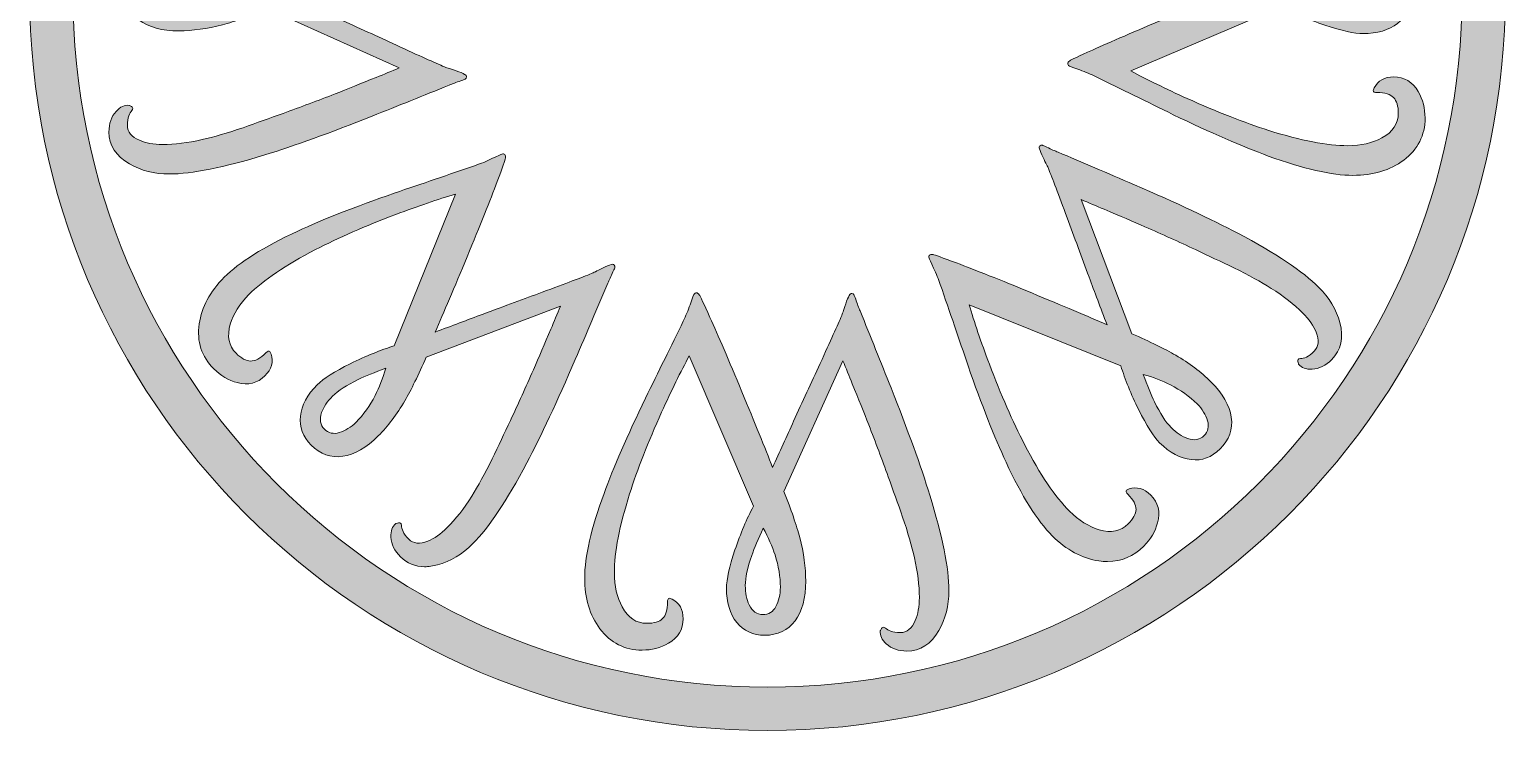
# Model space of a CAD drawing. Extents: x 238 to 842, y -842 to -238.
# Drawn here: x 238 to 842, y -842 to -555 of the extents above; entities that cross this region are included whole.
import ezdxf

# ---------------------------------------------------------------- set-up
doc = ezdxf.new("R2010")
doc.units = 0
doc.header["$MEASUREMENT"] = 0
doc.layers.add('Layer 1', color=7, linetype='Continuous', lineweight=0)

# ---------------------------------------------------------------- blocks, each defined once
blk = doc.blocks.new('Block_0')
at = {"layer": 'Layer 1', "true_color": 0x606060, "transparency": 33554687}
h = blk.add_hatch(color=251, dxfattribs=at)
h.dxf.hatch_style = 2
edge = h.paths.add_edge_path()
edge.add_spline(control_points=[(824.14, -540.22), (824.14, -696.98), (696.61, -824.5), (539.85, -824.5), (383.1, -824.5), (255.57, -696.98), (255.57, -540.22), (255.57, -383.47), (383.1, -255.94), (539.85, -255.94), (696.61, -255.94), (824.14, -383.47), (824.14, -540.22)], knot_values=[0, 0, 0, 0, 1, 1, 1, 2, 2, 2, 3, 3, 3, 4, 4, 4, 4], degree=3, periodic=0)
edge = h.paths.add_edge_path()
edge.add_spline(control_points=[(539.85, -238.19), (373.31, -238.19), (237.83, -373.68), (237.83, -540.22), (237.83, -706.76), (373.31, -842.25), (539.85, -842.25), (706.39, -842.25), (841.88, -706.76), (841.88, -540.22), (841.88, -373.68), (706.39, -238.19), (539.85, -238.19)], knot_values=[0, 0, 0, 0, 1, 1, 1, 2, 2, 2, 3, 3, 3, 4, 4, 4, 4], degree=3, periodic=0)
h = blk.add_hatch(color=251, dxfattribs=at)
h.dxf.hatch_style = 2
edge = h.paths.add_edge_path()
edge.add_spline(control_points=[(320.62, -538.47), (316.87, -540.52), (313.19, -542.14), (309.69, -543.3), (305.17, -544.75), (300.71, -545.49), (296.46, -545.49), (293.48, -545.49), (290.83, -544.88), (288.59, -543.67), (286.38, -542.47), (285.3, -540.72), (285.3, -538.32), (285.3, -535.87), (286.59, -534.04), (289.25, -532.74), (291.42, -531.69), (294.1, -531.15), (297.22, -531.15), (300.34, -531.15), (304.44, -532.04), (309.4, -533.78), (312.52, -534.88), (316.29, -536.45), (320.62, -538.47)], knot_values=[0, 0, 0, 0, 1, 1, 1, 2, 2, 2, 3, 3, 3, 4, 4, 4, 5, 5, 5, 6, 6, 6, 7, 7, 7, 8, 8, 8, 8], degree=3, periodic=0)
edge = h.paths.add_edge_path()
edge.add_spline(control_points=[(378.07, -590.77), (388.48, -586.63), (399.07, -582.38), (409.56, -578.12), (410.9, -577.55), (412.5, -576.94), (414.3, -576.32), (415.76, -575.84), (415.99, -575.68), (416.06, -575.63), (416.46, -575.39), (416.66, -575.1), (416.66, -574.75), (416.66, -574.42), (416.52, -573.96), (415.88, -573.68), (415.16, -573.23), (413.98, -572.74), (412.4, -572.23), (409.55, -571.28), (408.13, -570.8), (407.66, -570.62), (403.83, -568.96), (397.2, -565.98), (387.98, -561.78), (380.18, -558.16), (372.35, -554.55), (364.48, -550.93), (358.61, -548.25), (352.37, -545.43), (345.43, -542.33), (353.44, -539.2), (363.6, -535.08), (376.46, -529.75), (389.37, -524.41), (399.61, -520.01), (406.9, -516.67), (412.61, -514.11), (415.63, -512.68), (416.13, -512.32), (416.67, -511.93), (416.94, -511.52), (416.94, -511.12), (416.94, -510.83), (416.82, -510.42), (416.25, -510.14), (416.04, -510.02), (415.38, -509.71), (412.07, -508.55), (409.66, -507.71), (407.42, -506.77), (405.39, -505.76), (394.64, -500.51), (384.01, -495.29), (373.81, -490.25), (358.48, -482.87), (345.38, -477.17), (334.88, -473.31), (320.53, -468.06), (308.88, -465.4), (300.27, -465.4), (292.01, -465.4), (285.01, -467.5), (279.48, -471.65), (273.67, -476.01), (270.73, -481.81), (270.73, -488.9), (270.73, -492.85), (271.66, -496.48), (273.52, -499.67), (275.84, -503.67), (279.21, -505.7), (283.53, -505.7), (287.36, -505.7), (290.06, -504.18), (291.56, -501.18), (291.91, -500.47), (291.96, -500.25), (291.96, -500.12), (291.96, -499.57), (291.43, -499.3), (290.38, -499.3), (287.17, -499.3), (284.89, -498.62), (283.62, -497.28), (282.34, -495.94), (281.69, -493.76), (281.69, -490.8), (281.69, -486.54), (283.95, -483.16), (288.41, -480.75), (292.29, -478.62), (296.98, -477.54), (302.36, -477.54), (310.67, -477.54), (321.52, -479.64), (334.63, -483.77), (344.67, -486.99), (355.92, -491.4), (368.09, -496.87), (376.93, -500.89), (384.71, -504.7), (391.21, -508.21), (391.21, -508.21), (329.58, -534.43), (329.58, -534.43), (324.47, -531.73), (318.46, -529.2), (311.72, -526.91), (304.91, -524.6), (299.65, -523.42), (296.09, -523.42), (290.28, -523.42), (285.57, -524.83), (282.09, -527.61), (278.59, -530.41), (276.81, -534.27), (276.81, -539.08), (276.81, -544.4), (278.8, -548.58), (282.72, -551.5), (286.61, -554.41), (292.07, -555.88), (298.94, -555.88), (304.51, -555.88), (310.52, -555.05), (316.79, -553.4), (321.78, -552.08), (328.12, -549.91), (335.65, -546.96), (335.65, -546.96), (389.16, -571.06), (389.16, -571.06), (386.13, -572.34), (382.95, -573.64), (379.72, -574.92), (373.58, -577.41), (367.93, -579.68), (362.91, -581.67), (355.9, -584.4), (348.74, -587.08), (341.64, -589.65), (336.19, -591.61), (330.71, -593.57), (325.21, -595.53), (318.84, -597.68), (313.21, -599.31), (308.49, -600.38), (302.63, -601.7), (297.18, -602.37), (292.28, -602.37), (288.58, -602.37), (285.39, -601.8), (282.77, -600.68), (279.53, -599.27), (277.88, -597.24), (277.88, -594.63), (277.88, -592.96), (278.07, -591.63), (278.44, -590.68), (278.8, -589.74), (279.23, -589.01), (279.72, -588.52), (280.36, -587.78), (280.05, -587.27), (279.81, -587.04), (279.75, -586.97), (279.61, -586.87), (278.7, -586.42), (278.7, -586.42), (278.62, -586.4), (278.62, -586.4), (276.77, -586.13), (274.96, -586.96), (273.26, -588.85), (271.33, -590.98), (270.34, -593.82), (270.34, -597.3), (270.34, -602.75), (273.17, -607.15), (278.74, -610.35), (283.45, -613.09), (288.97, -614.47), (295.14, -614.47), (304.2, -614.47), (317.31, -611.85), (334.11, -606.67), (346.02, -602.99), (360.81, -597.64), (378.07, -590.77)], knot_values=[0, 0, 0, 0, 1, 1, 1, 2, 2, 2, 3, 3, 3, 4, 4, 4, 5, 5, 5, 6, 6, 6, 7, 7, 7, 8, 8, 8, 9, 9, 9, 10, 10, 10, 11, 11, 11, 12, 12, 12, 13, 13, 13, 14, 14, 14, 15, 15, 15, 16, 16, 16, 17, 17, 17, 18, 18, 18, 19, 19, 19, 20, 20, 20, 21, 21, 21, 22, 22, 22, 23, 23, 23, 24, 24, 24, 25, 25, 25, 26, 26, 26, 27, 27, 27, 28, 28, 28, 29, 29, 29, 30, 30, 30, 31, 31, 31, 32, 32, 32, 33, 33, 33, 34, 34, 34, 35, 35, 35, 36, 36, 36, 37, 37, 37, 38, 38, 38, 39, 39, 39, 40, 40, 40, 41, 41, 41, 42, 42, 42, 43, 43, 43, 44, 44, 44, 45, 45, 45, 46, 46, 46, 47, 47, 47, 48, 48, 48, 49, 49, 49, 50, 50, 50, 51, 51, 51, 52, 52, 52, 53, 53, 53, 54, 54, 54, 55, 55, 55, 56, 56, 56, 57, 57, 57, 58, 58, 58, 59, 59, 59, 60, 60, 60, 61, 61, 61, 62, 62, 62, 63, 63, 63, 63], degree=3, periodic=0)
h = blk.add_hatch(color=251, dxfattribs=at)
h.dxf.hatch_style = 2
edge = h.paths.add_edge_path()
edge.add_spline(control_points=[(794.41, -542.12), (794.41, -544.54), (793.08, -546.42), (790.46, -547.7), (788.28, -548.76), (785.6, -549.29), (782.49, -549.29), (779.37, -549.29), (775.27, -548.41), (770.31, -546.67), (770.31, -546.67), (770.31, -546.66), (770.31, -546.66), (767.2, -545.58), (763.43, -544), (759.09, -541.97), (762.84, -539.93), (766.51, -538.31), (770.02, -537.15), (774.54, -535.69), (778.99, -534.96), (783.25, -534.96), (786.23, -534.96), (788.88, -535.57), (791.12, -536.78), (793.33, -537.98), (794.41, -539.73), (794.41, -542.12)], knot_values=[0, 0, 0, 0, 1, 1, 1, 2, 2, 2, 3, 3, 3, 4, 4, 4, 5, 5, 5, 6, 6, 6, 7, 7, 7, 8, 8, 8, 9, 9, 9, 9], degree=3, periodic=0)
edge = h.paths.add_edge_path()
edge.add_spline(control_points=[(701.63, -489.67), (690.93, -493.93), (680.33, -498.19), (670.14, -502.33), (668.84, -502.89), (667.25, -503.49), (665.4, -504.13), (664.1, -504.56), (663.78, -504.73), (663.64, -504.82), (663.25, -505.05), (663.05, -505.35), (663.05, -505.7), (663.05, -506.03), (663.19, -506.49), (663.83, -506.76), (664.55, -507.22), (665.69, -507.69), (667.31, -508.21), (669.85, -509.06), (671.54, -509.63), (672.04, -509.82), (675.81, -511.45), (682.25, -514.35), (691.73, -518.67), (699.53, -522.28), (707.36, -525.9), (715.23, -529.51), (721.39, -532.33), (727.8, -535.22), (734.27, -538.12), (726.26, -541.25), (716.1, -545.37), (703.25, -550.69), (690.3, -556.05), (680.06, -560.46), (672.8, -563.77), (667.18, -566.3), (664.07, -567.76), (663.58, -568.12), (663.04, -568.52), (662.76, -568.93), (662.76, -569.33), (662.76, -569.62), (662.89, -570.02), (663.45, -570.3), (663.8, -570.51), (665.17, -571.03), (667.64, -571.89), (670.06, -572.74), (672.3, -573.68), (674.31, -574.69), (684.61, -579.71), (695.23, -584.93), (705.9, -590.19), (721.23, -597.58), (734.33, -603.27), (744.82, -607.13), (759.17, -612.38), (770.82, -615.04), (779.44, -615.04), (787.7, -615.04), (794.69, -612.94), (800.23, -608.79), (806.04, -604.43), (808.98, -598.63), (808.98, -591.55), (808.98, -587.59), (808.04, -583.96), (806.19, -580.77), (803.87, -576.77), (800.5, -574.75), (796.17, -574.75), (792.35, -574.75), (789.65, -576.27), (788.16, -579.26), (787.79, -579.97), (787.75, -580.2), (787.75, -580.32), (787.75, -580.87), (788.28, -581.15), (789.33, -581.15), (792.54, -581.15), (794.81, -581.83), (796.09, -583.16), (797.37, -584.5), (798.02, -586.68), (798.02, -589.64), (798.02, -593.9), (795.76, -597.28), (791.3, -599.7), (787.42, -601.82), (782.73, -602.9), (777.34, -602.9), (769.04, -602.9), (758.18, -600.81), (745.08, -596.67), (735.03, -593.45), (723.77, -589.04), (711.62, -583.58), (702.77, -579.55), (694.99, -575.74), (688.5, -572.23), (688.5, -572.23), (750.13, -546.02), (750.13, -546.02), (755.25, -548.72), (761.26, -551.25), (767.99, -553.54), (774.8, -555.85), (780.06, -557.02), (783.62, -557.02), (789.42, -557.02), (794.13, -555.61), (797.62, -552.83), (801.12, -550.03), (802.89, -546.18), (802.89, -541.37), (802.89, -536.04), (800.91, -531.86), (796.99, -528.94), (793.1, -526.04), (787.64, -524.56), (780.77, -524.56), (775.19, -524.56), (769.18, -525.4), (762.92, -527.04), (757.93, -528.37), (751.58, -530.54), (744.06, -533.48), (744.06, -533.48), (690.55, -509.38), (690.55, -509.38), (693.65, -508.08), (696.82, -506.78), (699.99, -505.52), (705.83, -503.15), (711.48, -500.88), (716.8, -498.78), (723.99, -495.98), (731.14, -493.29), (738.07, -490.8), (743.52, -488.84), (749, -486.87), (754.5, -484.91), (760.86, -482.77), (766.49, -481.14), (771.21, -480.07), (777.07, -478.75), (782.53, -478.07), (787.42, -478.07), (791.11, -478.07), (794.31, -478.64), (796.94, -479.77), (800.22, -481.19), (801.82, -483.17), (801.82, -485.81), (801.82, -487.5), (801.64, -488.82), (801.27, -489.77), (800.9, -490.71), (800.47, -491.44), (799.98, -491.93), (799.35, -492.66), (799.66, -493.17), (799.9, -493.41), (799.96, -493.47), (800.09, -493.56), (801.01, -494.03), (801.01, -494.03), (801.09, -494.05), (801.09, -494.05), (802.94, -494.32), (804.75, -493.49), (806.45, -491.59), (808.38, -489.47), (809.36, -486.63), (809.36, -483.15), (809.36, -477.69), (806.54, -473.3), (800.97, -470.1), (796.25, -467.36), (790.74, -465.97), (784.57, -465.97), (775.53, -465.97), (762.42, -468.6), (745.6, -473.78), (733.69, -477.46), (718.9, -482.8), (701.63, -489.67)], knot_values=[0, 0, 0, 0, 1, 1, 1, 2, 2, 2, 3, 3, 3, 4, 4, 4, 5, 5, 5, 6, 6, 6, 7, 7, 7, 8, 8, 8, 9, 9, 9, 10, 10, 10, 11, 11, 11, 12, 12, 12, 13, 13, 13, 14, 14, 14, 15, 15, 15, 16, 16, 16, 17, 17, 17, 18, 18, 18, 19, 19, 19, 20, 20, 20, 21, 21, 21, 22, 22, 22, 23, 23, 23, 24, 24, 24, 25, 25, 25, 26, 26, 26, 27, 27, 27, 28, 28, 28, 29, 29, 29, 30, 30, 30, 31, 31, 31, 32, 32, 32, 33, 33, 33, 34, 34, 34, 35, 35, 35, 36, 36, 36, 37, 37, 37, 38, 38, 38, 39, 39, 39, 40, 40, 40, 41, 41, 41, 42, 42, 42, 43, 43, 43, 44, 44, 44, 45, 45, 45, 46, 46, 46, 47, 47, 47, 48, 48, 48, 49, 49, 49, 50, 50, 50, 51, 51, 51, 52, 52, 52, 53, 53, 53, 54, 54, 54, 55, 55, 55, 56, 56, 56, 57, 57, 57, 58, 58, 58, 59, 59, 59, 60, 60, 60, 61, 61, 61, 62, 62, 62, 63, 63, 63, 63], degree=3, periodic=0)
h = blk.add_hatch(color=251, dxfattribs=at)
h.dxf.hatch_style = 2
edge = h.paths.add_edge_path()
edge.add_spline(control_points=[(693.64, -696.48), (697.73, -697.68), (701.47, -699.13), (704.78, -700.79), (709, -702.96), (712.67, -705.59), (715.69, -708.6), (717.8, -710.72), (719.24, -713.03), (719.96, -715.46), (720.67, -717.84), (720.18, -719.89), (718.51, -721.56), (716.79, -723.28), (714.52, -723.66), (711.77, -722.72), (709.49, -721.93), (707.21, -720.41), (705.01, -718.21), (702.8, -715.99), (700.53, -712.47), (698.26, -707.73), (696.85, -704.8), (695.29, -701.02), (693.64, -696.48)], knot_values=[0, 0, 0, 0, 1, 1, 1, 2, 2, 2, 3, 3, 3, 4, 4, 4, 5, 5, 5, 6, 6, 6, 7, 7, 7, 8, 8, 8, 8], degree=3, periodic=0)
edge = h.paths.add_edge_path()
edge.add_spline(control_points=[(765.4, -660.76), (758.98, -654.34), (747.85, -646.93), (732.32, -638.72), (721.35, -632.92), (707.1, -626.25), (689.99, -618.88), (678.69, -614), (668.48, -609.64), (658.78, -605.55), (657.53, -605.05), (656.01, -604.37), (654.16, -603.48), (652.94, -602.86), (652.58, -602.75), (652.42, -602.72), (652, -602.61), (651.62, -602.67), (651.38, -602.92), (651.15, -603.15), (650.92, -603.58), (651.18, -604.23), (651.37, -605.06), (651.86, -606.24), (652.61, -607.71), (653.78, -610.04), (654.59, -611.68), (654.83, -612.2), (656.4, -616.19), (658.98, -622.97), (662.49, -632.37), (665.45, -640.44), (668.43, -648.54), (671.43, -656.65), (673.74, -662.82), (676.16, -669.22), (678.82, -676.21), (670.95, -672.76), (660.85, -668.49), (647.99, -663.16), (635.16, -657.85), (624.8, -653.71), (617.21, -650.88), (611.45, -648.7), (608.22, -647.54), (607.61, -647.44), (606.93, -647.33), (606.47, -647.43), (606.19, -647.71), (605.98, -647.91), (605.78, -648.28), (605.98, -648.89), (606.08, -649.28), (606.68, -650.62), (607.82, -652.98), (608.93, -655.29), (609.85, -657.54), (610.57, -659.68), (614.49, -671.08), (618.31, -682.28), (621.93, -692.96), (627.54, -709), (632.77, -722.29), (637.48, -732.47), (643.91, -746.33), (650.27, -756.44), (656.36, -762.54), (662.2, -768.38), (668.64, -771.84), (675.48, -772.82), (676.69, -773), (677.88, -773.08), (679.03, -773.08), (684.73, -773.08), (689.7, -770.98), (693.87, -766.82), (696.66, -764.02), (698.56, -760.79), (699.51, -757.22), (700.7, -752.76), (699.75, -748.94), (696.7, -745.89), (693.99, -743.18), (691, -742.34), (687.82, -743.4), (686.98, -743.68), (686.84, -743.81), (686.79, -743.87), (686.4, -744.25), (686.58, -744.83), (687.33, -745.57), (689.59, -747.84), (690.72, -749.92), (690.68, -751.77), (690.64, -753.62), (689.56, -755.62), (687.46, -757.72), (684.45, -760.73), (680.45, -761.53), (675.6, -760.08), (671.36, -758.84), (667.27, -756.28), (663.46, -752.47), (657.6, -746.61), (651.4, -737.45), (645.06, -725.25), (640.23, -715.88), (635.39, -704.8), (630.66, -692.33), (627.23, -683.19), (624.43, -675), (622.33, -667.97), (622.33, -667.97), (684.45, -693.01), (684.45, -693.01), (686.14, -698.52), (688.6, -704.56), (691.76, -710.96), (694.94, -717.4), (697.83, -721.95), (700.35, -724.47), (704.45, -728.57), (708.77, -730.9), (713.21, -731.4), (717.66, -731.9), (721.64, -730.43), (725.05, -727.03), (728.81, -723.27), (730.37, -718.91), (729.66, -714.07), (728.96, -709.27), (726.14, -704.37), (721.28, -699.5), (717.32, -695.54), (712.49, -691.89), (706.9, -688.64), (702.45, -686.05), (696.44, -683.1), (689.01, -679.85), (689.01, -679.85), (668.22, -624.97), (668.22, -624.97), (671.27, -626.21), (674.43, -627.54), (677.62, -628.92), (684.17, -631.68), (689.62, -634.01), (694.28, -636.04), (701.32, -639.13), (708.28, -642.29), (714.96, -645.44), (720.2, -647.9), (725.47, -650.39), (730.75, -652.89), (736.75, -655.86), (741.88, -658.69), (745.99, -661.28), (751.07, -664.5), (755.41, -667.88), (758.86, -671.34), (761.47, -673.95), (763.33, -676.62), (764.39, -679.26), (765.69, -682.55), (765.41, -685.15), (763.57, -686.99), (762.39, -688.17), (761.31, -688.98), (760.38, -689.39), (759.47, -689.8), (758.65, -690.01), (757.95, -690.02), (756.98, -690.08), (756.83, -690.67), (756.83, -691.01), (756.83, -691.09), (756.86, -691.25), (757.18, -692.22), (757.18, -692.22), (757.22, -692.29), (757.22, -692.29), (758.35, -693.79), (760.21, -694.48), (762.75, -694.35), (765.62, -694.21), (768.33, -692.89), (770.78, -690.44), (774.64, -686.58), (775.75, -681.47), (774.08, -675.27), (772.68, -670), (769.76, -665.12), (765.4, -660.76)], knot_values=[0, 0, 0, 0, 1, 1, 1, 2, 2, 2, 3, 3, 3, 4, 4, 4, 5, 5, 5, 6, 6, 6, 7, 7, 7, 8, 8, 8, 9, 9, 9, 10, 10, 10, 11, 11, 11, 12, 12, 12, 13, 13, 13, 14, 14, 14, 15, 15, 15, 16, 16, 16, 17, 17, 17, 18, 18, 18, 19, 19, 19, 20, 20, 20, 21, 21, 21, 22, 22, 22, 23, 23, 23, 24, 24, 24, 25, 25, 25, 26, 26, 26, 27, 27, 27, 28, 28, 28, 29, 29, 29, 30, 30, 30, 31, 31, 31, 32, 32, 32, 33, 33, 33, 34, 34, 34, 35, 35, 35, 36, 36, 36, 37, 37, 37, 38, 38, 38, 39, 39, 39, 40, 40, 40, 41, 41, 41, 42, 42, 42, 43, 43, 43, 44, 44, 44, 45, 45, 45, 46, 46, 46, 47, 47, 47, 48, 48, 48, 49, 49, 49, 50, 50, 50, 51, 51, 51, 52, 52, 52, 53, 53, 53, 54, 54, 54, 55, 55, 55, 56, 56, 56, 57, 57, 57, 58, 58, 58, 59, 59, 59, 60, 60, 60, 61, 61, 61, 62, 62, 62, 63, 63, 63, 64, 64, 64, 64], degree=3, periodic=0)
h = blk.add_hatch(color=251, dxfattribs=at)
h.dxf.hatch_style = 2
edge = h.paths.add_edge_path()
edge.add_spline(control_points=[(357.36, -712.14), (358.15, -709.86), (359.67, -707.58), (361.87, -705.38), (364.08, -703.17), (367.6, -700.9), (372.34, -698.63), (375.28, -697.21), (379.06, -695.66), (383.6, -694.01), (382.39, -698.1), (380.94, -701.85), (379.28, -705.15), (377.11, -709.37), (374.49, -713.04), (371.47, -716.05), (369.36, -718.17), (367.05, -719.6), (364.62, -720.33), (362.26, -721.03), (360.19, -720.55), (358.51, -718.88), (356.78, -717.14), (356.4, -714.93), (357.36, -712.14)], knot_values=[0, 0, 0, 0, 1, 1, 1, 2, 2, 2, 3, 3, 3, 4, 4, 4, 5, 5, 5, 6, 6, 6, 7, 7, 7, 8, 8, 8, 8], degree=3, periodic=0)
edge = h.paths.add_edge_path()
edge.add_spline(control_points=[(476.6, -654.53), (477.22, -653.3), (477.33, -652.94), (477.36, -652.79), (477.47, -652.35), (477.4, -651.99), (477.16, -651.75), (476.92, -651.51), (476.5, -651.29), (475.85, -651.55), (475.02, -651.74), (473.85, -652.22), (472.37, -652.98), (469.93, -654.2), (468.37, -654.97), (467.88, -655.2), (464.03, -656.71), (457.24, -659.29), (447.7, -662.86), (440.36, -665.55), (432.42, -668.48), (423.42, -671.8), (417.07, -674.18), (410.49, -676.66), (403.87, -679.19), (407.31, -671.33), (411.69, -660.96), (416.91, -648.36), (422.24, -635.5), (426.38, -625.14), (429.19, -617.58), (431.42, -611.73), (432.54, -608.59), (432.64, -607.98), (432.74, -607.32), (432.65, -606.84), (432.36, -606.56), (432.08, -606.27), (431.68, -606.19), (431.17, -606.36), (430.77, -606.46), (429.44, -607.06), (427.1, -608.19), (424.82, -609.29), (422.56, -610.21), (420.4, -610.93), (409.52, -614.68), (398.32, -618.5), (387.11, -622.3), (371.06, -627.91), (357.77, -633.14), (347.61, -637.85), (333.75, -644.29), (323.63, -650.64), (317.54, -656.73), (311.69, -662.57), (308.24, -669.01), (307.25, -675.85), (306.23, -683.04), (308.25, -689.23), (313.26, -694.24), (316.06, -697.03), (319.28, -698.93), (322.85, -699.88), (327.32, -701.07), (331.14, -700.12), (334.19, -697.06), (336.9, -694.35), (337.73, -691.37), (336.67, -688.19), (336.42, -687.43), (336.3, -687.25), (336.21, -687.16), (335.82, -686.77), (335.25, -686.95), (334.51, -687.69), (332.24, -689.96), (330.17, -691.1), (328.3, -691.05), (326.45, -691.01), (324.45, -689.92), (322.35, -687.83), (319.35, -684.82), (318.55, -680.83), (319.99, -675.97), (321.24, -671.72), (323.8, -667.64), (327.6, -663.83), (333.48, -657.96), (342.63, -651.77), (354.82, -645.43), (364.18, -640.61), (375.25, -635.76), (387.74, -631.03), (396.85, -627.61), (405.04, -624.81), (412.11, -622.7), (412.11, -622.7), (387.07, -684.81), (387.07, -684.81), (381.55, -686.51), (375.51, -688.97), (369.12, -692.12), (362.67, -695.3), (358.13, -698.2), (355.61, -700.72), (351.5, -704.82), (349.17, -709.14), (348.67, -713.58), (348.17, -718.03), (349.65, -722.01), (353.05, -725.41), (356.81, -729.18), (361.17, -730.74), (366.01, -730.03), (370.81, -729.33), (375.71, -726.51), (380.58, -721.65), (384.52, -717.71), (388.17, -712.87), (391.44, -707.27), (394.03, -702.82), (396.98, -696.8), (400.22, -689.38), (400.22, -689.38), (455.1, -668.59), (455.1, -668.59), (453.82, -671.74), (452.5, -674.9), (451.16, -678), (448.69, -683.84), (446.3, -689.45), (444.04, -694.65), (440.99, -701.6), (437.82, -708.56), (434.64, -715.33), (432.18, -720.57), (429.69, -725.83), (427.19, -731.11), (424.21, -737.12), (421.39, -742.25), (418.79, -746.36), (415.6, -751.43), (412.21, -755.76), (408.74, -759.23), (406.12, -761.85), (403.46, -763.71), (400.82, -764.76), (397.48, -766.08), (394.95, -765.81), (393.08, -763.94), (391.9, -762.75), (391.09, -761.68), (390.68, -760.75), (390.27, -759.83), (390.06, -759.01), (390.06, -758.31), (389.99, -757.35), (389.41, -757.21), (389.07, -757.21), (388.98, -757.21), (388.84, -757.23), (387.85, -757.55), (387.85, -757.55), (387.78, -757.59), (387.78, -757.59), (386.28, -758.72), (385.59, -760.58), (385.73, -763.12), (385.87, -765.99), (387.18, -768.7), (389.64, -771.15), (392.34, -773.85), (395.64, -775.21), (399.5, -775.21), (401.17, -775.21), (402.94, -774.95), (404.81, -774.45), (410.08, -773.05), (414.96, -770.13), (419.32, -765.77), (425.73, -759.36), (433.14, -748.23), (441.35, -732.69), (447.14, -721.74), (453.82, -707.5), (461.2, -690.36), (465.79, -679.71), (470.28, -669.21), (474.52, -659.15), (475.04, -657.87), (475.72, -656.35), (476.6, -654.53)], knot_values=[0, 0, 0, 0, 1, 1, 1, 2, 2, 2, 3, 3, 3, 4, 4, 4, 5, 5, 5, 6, 6, 6, 7, 7, 7, 8, 8, 8, 9, 9, 9, 10, 10, 10, 11, 11, 11, 12, 12, 12, 13, 13, 13, 14, 14, 14, 15, 15, 15, 16, 16, 16, 17, 17, 17, 18, 18, 18, 19, 19, 19, 20, 20, 20, 21, 21, 21, 22, 22, 22, 23, 23, 23, 24, 24, 24, 25, 25, 25, 26, 26, 26, 27, 27, 27, 28, 28, 28, 29, 29, 29, 30, 30, 30, 31, 31, 31, 32, 32, 32, 33, 33, 33, 34, 34, 34, 35, 35, 35, 36, 36, 36, 37, 37, 37, 38, 38, 38, 39, 39, 39, 40, 40, 40, 41, 41, 41, 42, 42, 42, 43, 43, 43, 44, 44, 44, 45, 45, 45, 46, 46, 46, 47, 47, 47, 48, 48, 48, 49, 49, 49, 50, 50, 50, 51, 51, 51, 52, 52, 52, 53, 53, 53, 54, 54, 54, 55, 55, 55, 56, 56, 56, 57, 57, 57, 58, 58, 58, 59, 59, 59, 60, 60, 60, 61, 61, 61, 62, 62, 62, 63, 63, 63, 64, 64, 64, 64], degree=3, periodic=0)
h = blk.add_hatch(color=251, dxfattribs=at)
h.dxf.hatch_style = 2
edge = h.paths.add_edge_path()
edge.add_spline(control_points=[(530.78, -782.86), (530.78, -779.72), (531.67, -775.63), (533.41, -770.68), (534.5, -767.58), (536.07, -763.81), (538.1, -759.46), (540.15, -763.21), (541.77, -766.89), (542.93, -770.39), (544.38, -774.92), (545.12, -779.37), (545.12, -783.62), (545.12, -786.6), (544.51, -789.25), (543.29, -791.49), (542.11, -793.67), (540.32, -794.78), (537.95, -794.78), (535.5, -794.78), (533.67, -793.48), (532.37, -790.83), (531.32, -788.65), (530.78, -785.97), (530.78, -782.86)], knot_values=[0, 0, 0, 0, 1, 1, 1, 2, 2, 2, 3, 3, 3, 4, 4, 4, 5, 5, 5, 6, 6, 6, 7, 7, 7, 8, 8, 8, 8], degree=3, periodic=0)
edge = h.paths.add_edge_path()
edge.add_spline(control_points=[(590.4, -702), (586.26, -691.59), (582.01, -681), (577.75, -670.51), (577.19, -669.21), (576.58, -667.61), (575.95, -665.77), (575.51, -664.47), (575.35, -664.14), (575.26, -664.01), (575.02, -663.62), (574.73, -663.42), (574.38, -663.42), (574.05, -663.42), (573.59, -663.56), (573.31, -664.2), (572.86, -664.92), (572.37, -666.09), (571.86, -667.68), (570.91, -670.53), (570.43, -671.95), (570.25, -672.41), (568.6, -676.23), (565.62, -682.86), (561.41, -692.1), (557.79, -699.9), (554.18, -707.73), (550.56, -715.59), (547.7, -721.86), (544.81, -728.26), (541.96, -734.64), (538.83, -726.64), (534.6, -716.21), (529.38, -703.62), (524.02, -690.66), (519.61, -680.41), (516.3, -673.17), (513.74, -667.46), (512.31, -664.44), (511.95, -663.95), (511.55, -663.4), (511.16, -663.13), (510.75, -663.13), (510.46, -663.13), (510.06, -663.25), (509.77, -663.83), (509.64, -664.05), (509.33, -664.74), (508.18, -668.01), (507.34, -670.42), (506.4, -672.67), (505.39, -674.68), (500.43, -684.84), (495.22, -695.47), (489.88, -706.27), (482.5, -721.6), (476.8, -734.7), (472.94, -745.19), (467.69, -759.54), (465.03, -771.19), (465.03, -779.8), (465.03, -788.07), (467.13, -795.06), (471.28, -800.6), (475.64, -806.41), (481.44, -809.35), (488.53, -809.35), (492.49, -809.35), (496.11, -808.41), (499.3, -806.56), (503.3, -804.24), (505.33, -800.87), (505.33, -796.54), (505.33, -792.72), (503.81, -790.02), (500.82, -788.52), (500.1, -788.17), (499.88, -788.12), (499.75, -788.12), (499.21, -788.12), (498.93, -788.65), (498.93, -789.7), (498.93, -792.91), (498.25, -795.18), (496.92, -796.46), (495.58, -797.74), (493.4, -798.39), (490.43, -798.39), (486.18, -798.39), (482.79, -796.13), (480.38, -791.67), (478.25, -787.79), (477.17, -783.09), (477.17, -777.71), (477.17, -769.41), (479.27, -758.55), (483.4, -745.45), (486.61, -735.44), (491.01, -724.18), (496.5, -711.99), (500.5, -703.18), (504.31, -695.41), (507.84, -688.87), (507.84, -688.87), (534.06, -750.5), (534.06, -750.5), (531.36, -755.6), (528.83, -761.61), (526.54, -768.36), (524.23, -775.17), (523.06, -780.43), (523.06, -783.99), (523.06, -789.8), (524.47, -794.5), (527.25, -797.99), (530.04, -801.49), (533.9, -803.26), (538.71, -803.26), (544.04, -803.26), (548.22, -801.28), (551.13, -797.36), (554.04, -793.46), (555.51, -788), (555.51, -781.13), (555.51, -775.56), (554.68, -769.56), (553.03, -763.29), (551.72, -758.33), (549.55, -751.99), (546.59, -744.43), (546.59, -744.43), (570.69, -690.92), (570.69, -690.92), (571.99, -693.99), (573.29, -697.17), (574.55, -700.36), (577.11, -706.64), (579.31, -712.14), (581.3, -717.17), (584.06, -724.25), (586.74, -731.41), (589.28, -738.44), (591.24, -743.89), (593.2, -749.36), (595.17, -754.87), (597.3, -761.21), (598.93, -766.84), (600.01, -771.58), (601.33, -777.44), (602, -782.9), (602, -787.79), (602, -791.49), (601.43, -794.69), (600.31, -797.3), (598.9, -800.55), (596.87, -802.19), (594.26, -802.19), (592.58, -802.19), (591.26, -802.01), (590.31, -801.64), (589.36, -801.27), (588.64, -800.84), (588.15, -800.35), (587.41, -799.72), (586.9, -800.03), (586.67, -800.27), (586.6, -800.33), (586.51, -800.46), (586.05, -801.38), (586.05, -801.38), (586.03, -801.46), (586.03, -801.46), (585.76, -803.32), (586.59, -805.12), (588.48, -806.82), (590.61, -808.75), (593.45, -809.73), (596.93, -809.73), (602.38, -809.73), (606.78, -806.91), (609.98, -801.34), (612.72, -796.62), (614.11, -791.11), (614.11, -784.94), (614.11, -775.89), (611.48, -762.77), (606.3, -745.96), (602.62, -734.06), (597.27, -719.27), (590.4, -702)], knot_values=[0, 0, 0, 0, 1, 1, 1, 2, 2, 2, 3, 3, 3, 4, 4, 4, 5, 5, 5, 6, 6, 6, 7, 7, 7, 8, 8, 8, 9, 9, 9, 10, 10, 10, 11, 11, 11, 12, 12, 12, 13, 13, 13, 14, 14, 14, 15, 15, 15, 16, 16, 16, 17, 17, 17, 18, 18, 18, 19, 19, 19, 20, 20, 20, 21, 21, 21, 22, 22, 22, 23, 23, 23, 24, 24, 24, 25, 25, 25, 26, 26, 26, 27, 27, 27, 28, 28, 28, 29, 29, 29, 30, 30, 30, 31, 31, 31, 32, 32, 32, 33, 33, 33, 34, 34, 34, 35, 35, 35, 36, 36, 36, 37, 37, 37, 38, 38, 38, 39, 39, 39, 40, 40, 40, 41, 41, 41, 42, 42, 42, 43, 43, 43, 44, 44, 44, 45, 45, 45, 46, 46, 46, 47, 47, 47, 48, 48, 48, 49, 49, 49, 50, 50, 50, 51, 51, 51, 52, 52, 52, 53, 53, 53, 54, 54, 54, 55, 55, 55, 56, 56, 56, 57, 57, 57, 58, 58, 58, 59, 59, 59, 60, 60, 60, 61, 61, 61, 62, 62, 62, 63, 63, 63, 63], degree=3, periodic=0)
at = {"layer": 'Layer 1'}
for points, knots in [([(539.85, -238.19), (373.31, -238.19), (237.83, -373.68), (237.83, -540.22), (237.83, -706.76), (373.31, -842.25), (539.85, -842.25), (706.39, -842.25), (841.88, -706.76), (841.88, -540.22), (841.88, -373.68), (706.39, -238.19), (539.85, -238.19)], [0, 0, 0, 0, 1, 1, 1, 2, 2, 2, 3, 3, 3, 4, 4, 4, 4]), ([(824.14, -540.22), (824.14, -696.98), (696.61, -824.5), (539.85, -824.5), (383.1, -824.5), (255.57, -696.98), (255.57, -540.22), (255.57, -383.47), (383.1, -255.94), (539.85, -255.94), (696.61, -255.94), (824.14, -383.47), (824.14, -540.22)], [0, 0, 0, 0, 1, 1, 1, 2, 2, 2, 3, 3, 3, 4, 4, 4, 4]), ([(378.07, -590.77), (388.48, -586.63), (399.07, -582.38), (409.56, -578.12), (410.9, -577.55), (412.5, -576.94), (414.3, -576.32), (415.76, -575.84), (415.99, -575.68), (416.06, -575.63), (416.46, -575.39), (416.66, -575.1), (416.66, -574.75), (416.66, -574.42), (416.52, -573.96), (415.88, -573.68), (415.16, -573.23), (413.98, -572.74), (412.4, -572.23), (409.55, -571.28), (408.13, -570.8), (407.66, -570.62), (403.83, -568.96), (397.2, -565.98), (387.98, -561.78), (380.18, -558.16), (372.35, -554.55), (364.48, -550.93), (358.61, -548.25), (352.37, -545.43), (345.43, -542.33), (353.44, -539.2), (363.6, -535.08), (376.46, -529.75), (389.37, -524.41), (399.61, -520.01), (406.9, -516.67), (412.61, -514.11), (415.63, -512.68), (416.13, -512.32), (416.67, -511.93), (416.94, -511.52), (416.94, -511.12), (416.94, -510.83), (416.82, -510.42), (416.25, -510.14), (416.04, -510.02), (415.38, -509.71), (412.07, -508.55), (409.66, -507.71), (407.42, -506.77), (405.39, -505.76), (394.64, -500.51), (384.01, -495.29), (373.81, -490.25), (358.48, -482.87), (345.38, -477.17), (334.88, -473.31), (320.53, -468.06), (308.88, -465.4), (300.27, -465.4), (292.01, -465.4), (285.01, -467.5), (279.48, -471.65), (273.67, -476.01), (270.73, -481.81), (270.73, -488.9), (270.73, -492.85), (271.66, -496.48), (273.52, -499.67), (275.84, -503.67), (279.21, -505.7), (283.53, -505.7), (287.36, -505.7), (290.06, -504.18), (291.56, -501.18), (291.91, -500.47), (291.96, -500.25), (291.96, -500.12), (291.96, -499.57), (291.43, -499.3), (290.38, -499.3), (287.17, -499.3), (284.89, -498.62), (283.62, -497.28), (282.34, -495.94), (281.69, -493.76), (281.69, -490.8), (281.69, -486.54), (283.95, -483.16), (288.41, -480.75), (292.29, -478.62), (296.98, -477.54), (302.36, -477.54), (310.67, -477.54), (321.52, -479.64), (334.63, -483.77), (344.67, -486.99), (355.92, -491.4), (368.09, -496.87), (376.93, -500.89), (384.71, -504.7), (391.21, -508.21), (391.21, -508.21), (329.58, -534.43), (329.58, -534.43), (324.47, -531.73), (318.46, -529.2), (311.72, -526.91), (304.91, -524.6), (299.65, -523.42), (296.09, -523.42), (290.28, -523.42), (285.57, -524.83), (282.09, -527.61), (278.59, -530.41), (276.81, -534.27), (276.81, -539.08), (276.81, -544.4), (278.8, -548.58), (282.72, -551.5), (286.61, -554.41), (292.07, -555.88), (298.94, -555.88), (304.51, -555.88), (310.52, -555.05), (316.79, -553.4), (321.78, -552.08), (328.12, -549.91), (335.65, -546.96), (335.65, -546.96), (389.16, -571.06), (389.16, -571.06), (386.13, -572.34), (382.95, -573.64), (379.72, -574.92), (373.58, -577.41), (367.93, -579.68), (362.91, -581.67), (355.9, -584.4), (348.74, -587.08), (341.64, -589.65), (336.19, -591.61), (330.71, -593.57), (325.21, -595.53), (318.84, -597.68), (313.21, -599.31), (308.49, -600.38), (302.63, -601.7), (297.18, -602.37), (292.28, -602.37), (288.58, -602.37), (285.39, -601.8), (282.77, -600.68), (279.53, -599.27), (277.88, -597.24), (277.88, -594.63), (277.88, -592.96), (278.07, -591.63), (278.44, -590.68), (278.8, -589.74), (279.23, -589.01), (279.72, -588.52), (280.36, -587.78), (280.05, -587.27), (279.81, -587.04), (279.75, -586.97), (279.61, -586.87), (278.7, -586.42), (278.7, -586.42), (278.62, -586.4), (278.62, -586.4), (276.77, -586.13), (274.96, -586.96), (273.26, -588.85), (271.33, -590.98), (270.34, -593.82), (270.34, -597.3), (270.34, -602.75), (273.17, -607.15), (278.74, -610.35), (283.45, -613.09), (288.97, -614.47), (295.14, -614.47), (304.2, -614.47), (317.31, -611.85), (334.11, -606.67), (346.02, -602.99), (360.81, -597.64), (378.07, -590.77)], [0, 0, 0, 0, 1, 1, 1, 2, 2, 2, 3, 3, 3, 4, 4, 4, 5, 5, 5, 6, 6, 6, 7, 7, 7, 8, 8, 8, 9, 9, 9, 10, 10, 10, 11, 11, 11, 12, 12, 12, 13, 13, 13, 14, 14, 14, 15, 15, 15, 16, 16, 16, 17, 17, 17, 18, 18, 18, 19, 19, 19, 20, 20, 20, 21, 21, 21, 22, 22, 22, 23, 23, 23, 24, 24, 24, 25, 25, 25, 26, 26, 26, 27, 27, 27, 28, 28, 28, 29, 29, 29, 30, 30, 30, 31, 31, 31, 32, 32, 32, 33, 33, 33, 34, 34, 34, 35, 35, 35, 36, 36, 36, 37, 37, 37, 38, 38, 38, 39, 39, 39, 40, 40, 40, 41, 41, 41, 42, 42, 42, 43, 43, 43, 44, 44, 44, 45, 45, 45, 46, 46, 46, 47, 47, 47, 48, 48, 48, 49, 49, 49, 50, 50, 50, 51, 51, 51, 52, 52, 52, 53, 53, 53, 54, 54, 54, 55, 55, 55, 56, 56, 56, 57, 57, 57, 58, 58, 58, 59, 59, 59, 60, 60, 60, 61, 61, 61, 62, 62, 62, 63, 63, 63, 63]), ([(701.63, -489.67), (690.93, -493.93), (680.33, -498.19), (670.14, -502.33), (668.84, -502.89), (667.25, -503.49), (665.4, -504.13), (664.1, -504.56), (663.78, -504.73), (663.64, -504.82), (663.25, -505.05), (663.05, -505.35), (663.05, -505.7), (663.05, -506.03), (663.19, -506.49), (663.83, -506.76), (664.55, -507.22), (665.69, -507.69), (667.31, -508.21), (669.85, -509.06), (671.54, -509.63), (672.04, -509.82), (675.81, -511.45), (682.25, -514.35), (691.73, -518.67), (699.53, -522.28), (707.36, -525.9), (715.23, -529.51), (721.39, -532.33), (727.8, -535.22), (734.27, -538.12), (726.26, -541.25), (716.1, -545.37), (703.25, -550.69), (690.3, -556.05), (680.06, -560.46), (672.8, -563.77), (667.18, -566.3), (664.07, -567.76), (663.58, -568.12), (663.04, -568.52), (662.76, -568.93), (662.76, -569.33), (662.76, -569.62), (662.89, -570.02), (663.45, -570.3), (663.8, -570.51), (665.17, -571.03), (667.64, -571.89), (670.06, -572.74), (672.3, -573.68), (674.31, -574.69), (684.61, -579.71), (695.23, -584.93), (705.9, -590.19), (721.23, -597.58), (734.33, -603.27), (744.82, -607.13), (759.17, -612.38), (770.82, -615.04), (779.44, -615.04), (787.7, -615.04), (794.69, -612.94), (800.23, -608.79), (806.04, -604.43), (808.98, -598.63), (808.98, -591.55), (808.98, -587.59), (808.04, -583.96), (806.19, -580.77), (803.87, -576.77), (800.5, -574.75), (796.17, -574.75), (792.35, -574.75), (789.65, -576.27), (788.16, -579.26), (787.79, -579.97), (787.75, -580.2), (787.75, -580.32), (787.75, -580.87), (788.28, -581.15), (789.33, -581.15), (792.54, -581.15), (794.81, -581.83), (796.09, -583.16), (797.37, -584.5), (798.02, -586.68), (798.02, -589.64), (798.02, -593.9), (795.76, -597.28), (791.3, -599.7), (787.42, -601.82), (782.73, -602.9), (777.34, -602.9), (769.04, -602.9), (758.18, -600.81), (745.08, -596.67), (735.03, -593.45), (723.77, -589.04), (711.62, -583.58), (702.77, -579.55), (694.99, -575.74), (688.5, -572.23), (688.5, -572.23), (750.13, -546.02), (750.13, -546.02), (755.25, -548.72), (761.26, -551.25), (767.99, -553.54), (774.8, -555.85), (780.06, -557.02), (783.62, -557.02), (789.42, -557.02), (794.13, -555.61), (797.62, -552.83), (801.12, -550.03), (802.89, -546.18), (802.89, -541.37), (802.89, -536.04), (800.91, -531.86), (796.99, -528.94), (793.1, -526.04), (787.64, -524.56), (780.77, -524.56), (775.19, -524.56), (769.18, -525.4), (762.92, -527.04), (757.93, -528.37), (751.58, -530.54), (744.06, -533.48), (744.06, -533.48), (690.55, -509.38), (690.55, -509.38), (693.65, -508.08), (696.82, -506.78), (699.99, -505.52), (705.83, -503.15), (711.48, -500.88), (716.8, -498.78), (723.99, -495.98), (731.14, -493.29), (738.07, -490.8), (743.52, -488.84), (749, -486.87), (754.5, -484.91), (760.86, -482.77), (766.49, -481.14), (771.21, -480.07), (777.07, -478.75), (782.53, -478.07), (787.42, -478.07), (791.11, -478.07), (794.31, -478.64), (796.94, -479.77), (800.22, -481.19), (801.82, -483.17), (801.82, -485.81), (801.82, -487.5), (801.64, -488.82), (801.27, -489.77), (800.9, -490.71), (800.47, -491.44), (799.98, -491.93), (799.35, -492.66), (799.66, -493.17), (799.9, -493.41), (799.96, -493.47), (800.09, -493.56), (801.01, -494.03), (801.01, -494.03), (801.09, -494.05), (801.09, -494.05), (802.94, -494.32), (804.75, -493.49), (806.45, -491.59), (808.38, -489.47), (809.36, -486.63), (809.36, -483.15), (809.36, -477.69), (806.54, -473.3), (800.97, -470.1), (796.25, -467.36), (790.74, -465.97), (784.57, -465.97), (775.53, -465.97), (762.42, -468.6), (745.6, -473.78), (733.69, -477.46), (718.9, -482.8), (701.63, -489.67)], [0, 0, 0, 0, 1, 1, 1, 2, 2, 2, 3, 3, 3, 4, 4, 4, 5, 5, 5, 6, 6, 6, 7, 7, 7, 8, 8, 8, 9, 9, 9, 10, 10, 10, 11, 11, 11, 12, 12, 12, 13, 13, 13, 14, 14, 14, 15, 15, 15, 16, 16, 16, 17, 17, 17, 18, 18, 18, 19, 19, 19, 20, 20, 20, 21, 21, 21, 22, 22, 22, 23, 23, 23, 24, 24, 24, 25, 25, 25, 26, 26, 26, 27, 27, 27, 28, 28, 28, 29, 29, 29, 30, 30, 30, 31, 31, 31, 32, 32, 32, 33, 33, 33, 34, 34, 34, 35, 35, 35, 36, 36, 36, 37, 37, 37, 38, 38, 38, 39, 39, 39, 40, 40, 40, 41, 41, 41, 42, 42, 42, 43, 43, 43, 44, 44, 44, 45, 45, 45, 46, 46, 46, 47, 47, 47, 48, 48, 48, 49, 49, 49, 50, 50, 50, 51, 51, 51, 52, 52, 52, 53, 53, 53, 54, 54, 54, 55, 55, 55, 56, 56, 56, 57, 57, 57, 58, 58, 58, 59, 59, 59, 60, 60, 60, 61, 61, 61, 62, 62, 62, 63, 63, 63, 63]), ([(765.4, -660.76), (758.98, -654.34), (747.85, -646.93), (732.32, -638.72), (721.35, -632.92), (707.1, -626.25), (689.99, -618.88), (678.69, -614), (668.48, -609.64), (658.78, -605.55), (657.53, -605.05), (656.01, -604.37), (654.16, -603.48), (652.94, -602.86), (652.58, -602.75), (652.42, -602.72), (652, -602.61), (651.62, -602.67), (651.38, -602.92), (651.15, -603.15), (650.92, -603.58), (651.18, -604.23), (651.37, -605.06), (651.86, -606.24), (652.61, -607.71), (653.78, -610.04), (654.59, -611.68), (654.83, -612.2), (656.4, -616.19), (658.98, -622.97), (662.49, -632.37), (665.45, -640.44), (668.43, -648.54), (671.43, -656.65), (673.74, -662.82), (676.16, -669.22), (678.82, -676.21), (670.95, -672.76), (660.85, -668.49), (647.99, -663.16), (635.16, -657.85), (624.8, -653.71), (617.21, -650.88), (611.45, -648.7), (608.22, -647.54), (607.61, -647.44), (606.93, -647.33), (606.47, -647.43), (606.19, -647.71), (605.98, -647.91), (605.78, -648.28), (605.98, -648.89), (606.08, -649.28), (606.68, -650.62), (607.82, -652.98), (608.93, -655.29), (609.85, -657.54), (610.57, -659.68), (614.49, -671.08), (618.31, -682.28), (621.93, -692.96), (627.54, -709), (632.77, -722.29), (637.48, -732.47), (643.91, -746.33), (650.27, -756.44), (656.36, -762.54), (662.2, -768.38), (668.64, -771.84), (675.48, -772.82), (676.69, -773), (677.88, -773.08), (679.03, -773.08), (684.73, -773.08), (689.7, -770.98), (693.87, -766.82), (696.66, -764.02), (698.56, -760.79), (699.51, -757.22), (700.7, -752.76), (699.75, -748.94), (696.7, -745.89), (693.99, -743.18), (691, -742.34), (687.82, -743.4), (686.98, -743.68), (686.84, -743.81), (686.79, -743.87), (686.4, -744.25), (686.58, -744.83), (687.33, -745.57), (689.59, -747.84), (690.72, -749.92), (690.68, -751.77), (690.64, -753.62), (689.56, -755.62), (687.46, -757.72), (684.45, -760.73), (680.45, -761.53), (675.6, -760.08), (671.36, -758.84), (667.27, -756.28), (663.46, -752.47), (657.6, -746.61), (651.4, -737.45), (645.06, -725.25), (640.23, -715.88), (635.39, -704.8), (630.66, -692.33), (627.23, -683.19), (624.43, -675), (622.33, -667.97), (622.33, -667.97), (684.45, -693.01), (684.45, -693.01), (686.14, -698.52), (688.6, -704.56), (691.76, -710.96), (694.94, -717.4), (697.83, -721.95), (700.35, -724.47), (704.45, -728.57), (708.77, -730.9), (713.21, -731.4), (717.66, -731.9), (721.64, -730.43), (725.05, -727.03), (728.81, -723.27), (730.37, -718.91), (729.66, -714.07), (728.96, -709.27), (726.14, -704.37), (721.28, -699.5), (717.32, -695.54), (712.49, -691.89), (706.9, -688.64), (702.45, -686.05), (696.44, -683.1), (689.01, -679.85), (689.01, -679.85), (668.22, -624.97), (668.22, -624.97), (671.27, -626.21), (674.43, -627.54), (677.62, -628.92), (684.17, -631.68), (689.62, -634.01), (694.28, -636.04), (701.32, -639.13), (708.28, -642.29), (714.96, -645.44), (720.2, -647.9), (725.47, -650.39), (730.75, -652.89), (736.75, -655.86), (741.88, -658.69), (745.99, -661.28), (751.07, -664.5), (755.41, -667.88), (758.86, -671.34), (761.47, -673.95), (763.33, -676.62), (764.39, -679.26), (765.69, -682.55), (765.41, -685.15), (763.57, -686.99), (762.39, -688.17), (761.31, -688.98), (760.38, -689.39), (759.47, -689.8), (758.65, -690.01), (757.95, -690.02), (756.98, -690.08), (756.83, -690.67), (756.83, -691.01), (756.83, -691.09), (756.86, -691.25), (757.18, -692.22), (757.18, -692.22), (757.22, -692.29), (757.22, -692.29), (758.35, -693.79), (760.21, -694.48), (762.75, -694.35), (765.62, -694.21), (768.33, -692.89), (770.78, -690.44), (774.64, -686.58), (775.75, -681.47), (774.08, -675.27), (772.68, -670), (769.76, -665.12), (765.4, -660.76)], [0, 0, 0, 0, 1, 1, 1, 2, 2, 2, 3, 3, 3, 4, 4, 4, 5, 5, 5, 6, 6, 6, 7, 7, 7, 8, 8, 8, 9, 9, 9, 10, 10, 10, 11, 11, 11, 12, 12, 12, 13, 13, 13, 14, 14, 14, 15, 15, 15, 16, 16, 16, 17, 17, 17, 18, 18, 18, 19, 19, 19, 20, 20, 20, 21, 21, 21, 22, 22, 22, 23, 23, 23, 24, 24, 24, 25, 25, 25, 26, 26, 26, 27, 27, 27, 28, 28, 28, 29, 29, 29, 30, 30, 30, 31, 31, 31, 32, 32, 32, 33, 33, 33, 34, 34, 34, 35, 35, 35, 36, 36, 36, 37, 37, 37, 38, 38, 38, 39, 39, 39, 40, 40, 40, 41, 41, 41, 42, 42, 42, 43, 43, 43, 44, 44, 44, 45, 45, 45, 46, 46, 46, 47, 47, 47, 48, 48, 48, 49, 49, 49, 50, 50, 50, 51, 51, 51, 52, 52, 52, 53, 53, 53, 54, 54, 54, 55, 55, 55, 56, 56, 56, 57, 57, 57, 58, 58, 58, 59, 59, 59, 60, 60, 60, 61, 61, 61, 62, 62, 62, 63, 63, 63, 64, 64, 64, 64]), ([(476.6, -654.53), (477.22, -653.3), (477.33, -652.94), (477.36, -652.79), (477.47, -652.35), (477.4, -651.99), (477.16, -651.75), (476.92, -651.51), (476.5, -651.29), (475.85, -651.55), (475.02, -651.74), (473.85, -652.22), (472.37, -652.98), (469.93, -654.2), (468.37, -654.97), (467.88, -655.2), (464.03, -656.71), (457.24, -659.29), (447.7, -662.86), (440.36, -665.55), (432.42, -668.48), (423.42, -671.8), (417.07, -674.18), (410.49, -676.66), (403.87, -679.19), (407.31, -671.33), (411.69, -660.96), (416.91, -648.36), (422.24, -635.5), (426.38, -625.14), (429.19, -617.58), (431.42, -611.73), (432.54, -608.59), (432.64, -607.98), (432.74, -607.32), (432.65, -606.84), (432.36, -606.56), (432.08, -606.27), (431.68, -606.19), (431.17, -606.36), (430.77, -606.46), (429.44, -607.06), (427.1, -608.19), (424.82, -609.29), (422.56, -610.21), (420.4, -610.93), (409.52, -614.68), (398.32, -618.5), (387.11, -622.3), (371.06, -627.91), (357.77, -633.14), (347.61, -637.85), (333.75, -644.29), (323.63, -650.64), (317.54, -656.73), (311.69, -662.57), (308.24, -669.01), (307.25, -675.85), (306.23, -683.04), (308.25, -689.23), (313.26, -694.24), (316.06, -697.03), (319.28, -698.93), (322.85, -699.88), (327.32, -701.07), (331.14, -700.12), (334.19, -697.06), (336.9, -694.35), (337.73, -691.37), (336.67, -688.19), (336.42, -687.43), (336.3, -687.25), (336.21, -687.16), (335.82, -686.77), (335.25, -686.95), (334.51, -687.69), (332.24, -689.96), (330.17, -691.1), (328.3, -691.05), (326.45, -691.01), (324.45, -689.92), (322.35, -687.83), (319.35, -684.82), (318.55, -680.83), (319.99, -675.97), (321.24, -671.72), (323.8, -667.64), (327.6, -663.83), (333.48, -657.96), (342.63, -651.77), (354.82, -645.43), (364.18, -640.61), (375.25, -635.76), (387.74, -631.03), (396.85, -627.61), (405.04, -624.81), (412.11, -622.7), (412.11, -622.7), (387.07, -684.81), (387.07, -684.81), (381.55, -686.51), (375.51, -688.97), (369.12, -692.12), (362.67, -695.3), (358.13, -698.2), (355.61, -700.72), (351.5, -704.82), (349.17, -709.14), (348.67, -713.58), (348.17, -718.03), (349.65, -722.01), (353.05, -725.41), (356.81, -729.18), (361.17, -730.74), (366.01, -730.03), (370.81, -729.33), (375.71, -726.51), (380.58, -721.65), (384.52, -717.71), (388.17, -712.87), (391.44, -707.27), (394.03, -702.82), (396.98, -696.8), (400.22, -689.38), (400.22, -689.38), (455.1, -668.59), (455.1, -668.59), (453.82, -671.74), (452.5, -674.9), (451.16, -678), (448.69, -683.84), (446.3, -689.45), (444.04, -694.65), (440.99, -701.6), (437.82, -708.56), (434.64, -715.33), (432.18, -720.57), (429.69, -725.83), (427.19, -731.11), (424.21, -737.12), (421.39, -742.25), (418.79, -746.36), (415.6, -751.43), (412.21, -755.76), (408.74, -759.23), (406.12, -761.85), (403.46, -763.71), (400.82, -764.76), (397.48, -766.08), (394.95, -765.81), (393.08, -763.94), (391.9, -762.75), (391.09, -761.68), (390.68, -760.75), (390.27, -759.83), (390.06, -759.01), (390.06, -758.31), (389.99, -757.35), (389.41, -757.21), (389.07, -757.21), (388.98, -757.21), (388.84, -757.23), (387.85, -757.55), (387.85, -757.55), (387.78, -757.59), (387.78, -757.59), (386.28, -758.72), (385.59, -760.58), (385.73, -763.12), (385.87, -765.99), (387.18, -768.7), (389.64, -771.15), (392.34, -773.85), (395.64, -775.21), (399.5, -775.21), (401.17, -775.21), (402.94, -774.95), (404.81, -774.45), (410.08, -773.05), (414.96, -770.13), (419.32, -765.77), (425.73, -759.36), (433.14, -748.23), (441.35, -732.69), (447.14, -721.74), (453.82, -707.5), (461.2, -690.36), (465.79, -679.71), (470.28, -669.21), (474.52, -659.15), (475.04, -657.87), (475.72, -656.35), (476.6, -654.53)], [0, 0, 0, 0, 1, 1, 1, 2, 2, 2, 3, 3, 3, 4, 4, 4, 5, 5, 5, 6, 6, 6, 7, 7, 7, 8, 8, 8, 9, 9, 9, 10, 10, 10, 11, 11, 11, 12, 12, 12, 13, 13, 13, 14, 14, 14, 15, 15, 15, 16, 16, 16, 17, 17, 17, 18, 18, 18, 19, 19, 19, 20, 20, 20, 21, 21, 21, 22, 22, 22, 23, 23, 23, 24, 24, 24, 25, 25, 25, 26, 26, 26, 27, 27, 27, 28, 28, 28, 29, 29, 29, 30, 30, 30, 31, 31, 31, 32, 32, 32, 33, 33, 33, 34, 34, 34, 35, 35, 35, 36, 36, 36, 37, 37, 37, 38, 38, 38, 39, 39, 39, 40, 40, 40, 41, 41, 41, 42, 42, 42, 43, 43, 43, 44, 44, 44, 45, 45, 45, 46, 46, 46, 47, 47, 47, 48, 48, 48, 49, 49, 49, 50, 50, 50, 51, 51, 51, 52, 52, 52, 53, 53, 53, 54, 54, 54, 55, 55, 55, 56, 56, 56, 57, 57, 57, 58, 58, 58, 59, 59, 59, 60, 60, 60, 61, 61, 61, 62, 62, 62, 63, 63, 63, 64, 64, 64, 64]), ([(590.4, -702), (586.26, -691.59), (582.01, -681), (577.75, -670.51), (577.19, -669.21), (576.58, -667.61), (575.95, -665.77), (575.51, -664.47), (575.35, -664.14), (575.26, -664.01), (575.02, -663.62), (574.73, -663.42), (574.38, -663.42), (574.05, -663.42), (573.59, -663.56), (573.31, -664.2), (572.86, -664.92), (572.37, -666.09), (571.86, -667.68), (570.91, -670.53), (570.43, -671.95), (570.25, -672.41), (568.6, -676.23), (565.62, -682.86), (561.41, -692.1), (557.79, -699.9), (554.18, -707.73), (550.56, -715.59), (547.7, -721.86), (544.81, -728.26), (541.96, -734.64), (538.83, -726.64), (534.6, -716.21), (529.38, -703.62), (524.02, -690.66), (519.61, -680.41), (516.3, -673.17), (513.74, -667.46), (512.31, -664.44), (511.95, -663.95), (511.55, -663.4), (511.16, -663.13), (510.75, -663.13), (510.46, -663.13), (510.06, -663.25), (509.77, -663.83), (509.64, -664.05), (509.33, -664.74), (508.18, -668.01), (507.34, -670.42), (506.4, -672.67), (505.39, -674.68), (500.43, -684.84), (495.22, -695.47), (489.88, -706.27), (482.5, -721.6), (476.8, -734.7), (472.94, -745.19), (467.69, -759.54), (465.03, -771.19), (465.03, -779.8), (465.03, -788.07), (467.13, -795.06), (471.28, -800.6), (475.64, -806.41), (481.44, -809.35), (488.53, -809.35), (492.49, -809.35), (496.11, -808.41), (499.3, -806.56), (503.3, -804.24), (505.33, -800.87), (505.33, -796.54), (505.33, -792.72), (503.81, -790.02), (500.82, -788.52), (500.1, -788.17), (499.88, -788.12), (499.75, -788.12), (499.21, -788.12), (498.93, -788.65), (498.93, -789.7), (498.93, -792.91), (498.25, -795.18), (496.92, -796.46), (495.58, -797.74), (493.4, -798.39), (490.43, -798.39), (486.18, -798.39), (482.79, -796.13), (480.38, -791.67), (478.25, -787.79), (477.17, -783.09), (477.17, -777.71), (477.17, -769.41), (479.27, -758.55), (483.4, -745.45), (486.61, -735.44), (491.01, -724.18), (496.5, -711.99), (500.5, -703.18), (504.31, -695.41), (507.84, -688.87), (507.84, -688.87), (534.06, -750.5), (534.06, -750.5), (531.36, -755.6), (528.83, -761.61), (526.54, -768.36), (524.23, -775.17), (523.06, -780.43), (523.06, -783.99), (523.06, -789.8), (524.47, -794.5), (527.25, -797.99), (530.04, -801.49), (533.9, -803.26), (538.71, -803.26), (544.04, -803.26), (548.22, -801.28), (551.13, -797.36), (554.04, -793.46), (555.51, -788), (555.51, -781.13), (555.51, -775.56), (554.68, -769.56), (553.03, -763.29), (551.72, -758.33), (549.55, -751.99), (546.59, -744.43), (546.59, -744.43), (570.69, -690.92), (570.69, -690.92), (571.99, -693.99), (573.29, -697.17), (574.55, -700.36), (577.11, -706.64), (579.31, -712.14), (581.3, -717.17), (584.06, -724.25), (586.74, -731.41), (589.28, -738.44), (591.24, -743.89), (593.2, -749.36), (595.17, -754.87), (597.3, -761.21), (598.93, -766.84), (600.01, -771.58), (601.33, -777.44), (602, -782.9), (602, -787.79), (602, -791.49), (601.43, -794.69), (600.31, -797.3), (598.9, -800.55), (596.87, -802.19), (594.26, -802.19), (592.58, -802.19), (591.26, -802.01), (590.31, -801.64), (589.36, -801.27), (588.64, -800.84), (588.15, -800.35), (587.41, -799.72), (586.9, -800.03), (586.67, -800.27), (586.6, -800.33), (586.51, -800.46), (586.05, -801.38), (586.05, -801.38), (586.03, -801.46), (586.03, -801.46), (585.76, -803.32), (586.59, -805.12), (588.48, -806.82), (590.61, -808.75), (593.45, -809.73), (596.93, -809.73), (602.38, -809.73), (606.78, -806.91), (609.98, -801.34), (612.72, -796.62), (614.11, -791.11), (614.11, -784.94), (614.11, -775.89), (611.48, -762.77), (606.3, -745.96), (602.62, -734.06), (597.27, -719.27), (590.4, -702)], [0, 0, 0, 0, 1, 1, 1, 2, 2, 2, 3, 3, 3, 4, 4, 4, 5, 5, 5, 6, 6, 6, 7, 7, 7, 8, 8, 8, 9, 9, 9, 10, 10, 10, 11, 11, 11, 12, 12, 12, 13, 13, 13, 14, 14, 14, 15, 15, 15, 16, 16, 16, 17, 17, 17, 18, 18, 18, 19, 19, 19, 20, 20, 20, 21, 21, 21, 22, 22, 22, 23, 23, 23, 24, 24, 24, 25, 25, 25, 26, 26, 26, 27, 27, 27, 28, 28, 28, 29, 29, 29, 30, 30, 30, 31, 31, 31, 32, 32, 32, 33, 33, 33, 34, 34, 34, 35, 35, 35, 36, 36, 36, 37, 37, 37, 38, 38, 38, 39, 39, 39, 40, 40, 40, 41, 41, 41, 42, 42, 42, 43, 43, 43, 44, 44, 44, 45, 45, 45, 46, 46, 46, 47, 47, 47, 48, 48, 48, 49, 49, 49, 50, 50, 50, 51, 51, 51, 52, 52, 52, 53, 53, 53, 54, 54, 54, 55, 55, 55, 56, 56, 56, 57, 57, 57, 58, 58, 58, 59, 59, 59, 60, 60, 60, 61, 61, 61, 62, 62, 62, 63, 63, 63, 63]), ([(357.36, -712.14), (358.15, -709.86), (359.67, -707.58), (361.87, -705.38), (364.08, -703.17), (367.6, -700.9), (372.34, -698.63), (375.28, -697.21), (379.06, -695.66), (383.6, -694.01), (382.39, -698.1), (380.94, -701.85), (379.28, -705.15), (377.11, -709.37), (374.49, -713.04), (371.47, -716.05), (369.36, -718.17), (367.05, -719.6), (364.62, -720.33), (362.26, -721.03), (360.19, -720.55), (358.51, -718.88), (356.78, -717.14), (356.4, -714.93), (357.36, -712.14)], [0, 0, 0, 0, 1, 1, 1, 2, 2, 2, 3, 3, 3, 4, 4, 4, 5, 5, 5, 6, 6, 6, 7, 7, 7, 8, 8, 8, 8]), ([(693.64, -696.48), (697.73, -697.68), (701.47, -699.13), (704.78, -700.79), (709, -702.96), (712.67, -705.59), (715.69, -708.6), (717.8, -710.72), (719.24, -713.03), (719.96, -715.46), (720.67, -717.84), (720.18, -719.89), (718.51, -721.56), (716.79, -723.28), (714.52, -723.66), (711.77, -722.72), (709.49, -721.93), (707.21, -720.41), (705.01, -718.21), (702.8, -715.99), (700.53, -712.47), (698.26, -707.73), (696.85, -704.8), (695.29, -701.02), (693.64, -696.48)], [0, 0, 0, 0, 1, 1, 1, 2, 2, 2, 3, 3, 3, 4, 4, 4, 5, 5, 5, 6, 6, 6, 7, 7, 7, 8, 8, 8, 8]), ([(530.78, -782.86), (530.78, -779.72), (531.67, -775.63), (533.41, -770.68), (534.5, -767.58), (536.07, -763.81), (538.1, -759.46), (540.15, -763.21), (541.77, -766.89), (542.93, -770.39), (544.38, -774.92), (545.12, -779.37), (545.12, -783.62), (545.12, -786.6), (544.51, -789.25), (543.29, -791.49), (542.11, -793.67), (540.32, -794.78), (537.95, -794.78), (535.5, -794.78), (533.67, -793.48), (532.37, -790.83), (531.32, -788.65), (530.78, -785.97), (530.78, -782.86)], [0, 0, 0, 0, 1, 1, 1, 2, 2, 2, 3, 3, 3, 4, 4, 4, 5, 5, 5, 6, 6, 6, 7, 7, 7, 8, 8, 8, 8])]:
    blk.add_open_spline(points, degree=3, knots=knots, dxfattribs=at)

msp = doc.modelspace()

# ---------------------------------------------------------------- block references
at = {"layer": 'Layer 1'}
msp.add_blockref('Block_0', (0, 0), dxfattribs=at)

doc.saveas('drawing.dxf')
